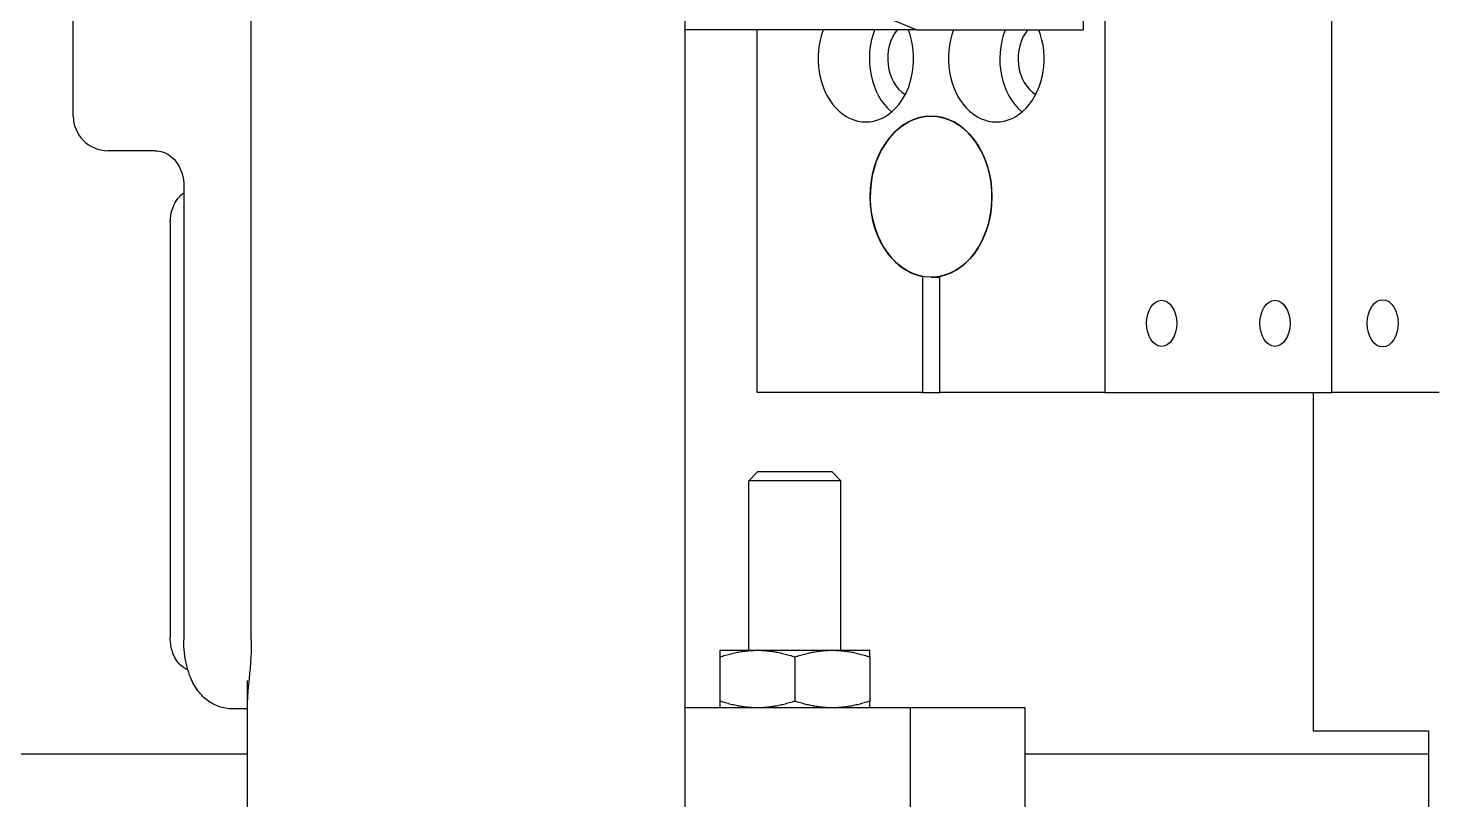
# Model space of a CAD drawing. Header units: millimetres. Extents: x 0 to 7722, y 0 to 5460.
# Drawn here: x 1671.4 to 1793.4, y 2010.9 to 2078 of the extents above; entities that cross this region are included whole.
import ezdxf

# ---------------------------------------------------------------- set-up
doc = ezdxf.new("R2010")
doc.units = ezdxf.units.MM
doc.header["$LTSCALE"] = 5
doc.layers.get('0').update_dxf_attribs({"linetype": 'CONTINUOUS'})

msp = doc.modelspace()

# ---------------------------------------------------------------- linework, layer by layer
for p, q in [((1764.848, 2110.301), (1764.848, 2046.301)), ((1784.528, 2110.301), (1784.528, 2046.301)), ((1762.961, 2097.801), (1762.961, 2077.801)), ((1675.291, 2070.301), (1675.291, 2082.301)), ((1690.747, 2024.801), (1690.747, 2081.301)), ((1728.408, 1936.801), (1728.408, 2080.801)), ((1745.577, 2079.012), (1748.529, 2077.801)), ((1748.529, 2077.801), (1728.408, 2077.801)), ((1734.657, 2046.301), (1734.657, 2077.801)), ((1748.529, 2077.801), (1762.961, 2077.801)), ((1682.402, 2067.301), (1678.291, 2067.301)), ((1684.884, 2064.301), (1684.884, 2024.801)), ((1683.71, 2061.001), (1683.71, 2025.001)), ((1748.998, 2056.373), (1748.998, 2046.301)), ((1749.753, 2056.301), (1750.507, 2056.301)), ((1750.507, 2046.301), (1750.507, 2056.373)), ((1748.998, 2046.301), (1734.657, 2046.301)), ((1748.998, 2046.301), (1750.507, 2046.301)), ((1764.848, 2046.301), (1750.507, 2046.301)), ((1764.848, 2046.301), (1784.528, 2046.301)), ((1782.931, 2046.301), (1782.931, 2016.894)), ((1793.874, 2046.301), (1784.528, 2046.301)), ((1734.698, 2039.394), (1733.931, 2038.627)), ((1741.164, 2039.394), (1734.698, 2039.394)), ((1741.164, 2039.394), (1741.931, 2038.627)), ((1741.931, 2038.627), (1733.931, 2038.627)), ((1733.931, 2023.894), (1733.931, 2038.627)), ((1741.931, 2023.894), (1741.931, 2038.627)), ((1731.431, 2023.894), (1734.681, 2023.894)), ((1731.431, 2023.313), (1731.431, 2019.474)), ((1734.681, 2023.894), (1741.181, 2023.894)), ((1737.931, 2023.313), (1737.931, 2019.474)), ((1741.181, 2023.894), (1744.431, 2023.894)), ((1744.431, 2023.313), (1744.431, 2019.474)), ((1690.408, 1936.801), (1690.408, 2021.267)), ((1690.408, 2018.801), (1689.104, 2018.801)), ((1747.931, 2018.894), (1728.408, 2018.894)), ((1757.931, 2018.894), (1747.931, 2018.894)), ((1747.931, 2018.894), (1747.931, 2006.894)), ((1757.931, 2006.894), (1757.931, 2018.894)), ((1782.931, 2016.894), (1792.931, 2016.894)), ((1792.931, 2016.894), (1792.931, 2006.894)), ((1200.431, 2014.894), (1690.408, 2014.894)), ((1757.931, 2014.894), (1792.931, 2014.894))]:
    msp.add_line(p, q)
msp.add_arc((1678.291, 2070.301), 3, 180, 270)
for centre, major_axis, start_param, end_param in [((1744.092, 2075.301), (0, -5.5), 4.2405271, 8.3258435), ((1748.553, 2075.301), (0, -5.5), 4.2405271, 5.7159557), ((1748.553, 2075.301), (0, -3.4), 3.8862884, 5.8671741), ((1755.413, 2075.301), (0, -5.5), 4.2405271, 8.3258435), ((1759.874, 2075.301), (0, -5.5), 4.2405271, 5.7159557), ((1759.874, 2075.301), (0, -3.4), 3.8862884, 5.8671741), ((1749.753, 2063.301), (0, -7), 0.1433476, 6.1398377)]:
    msp.add_ellipse(centre, major_axis=major_axis, ratio=0.7547578, start_param=start_param, end_param=end_param)
for centre, major_axis, ratio in [((1749.753, 2063.301), (0, -7), 0.7547578), ((1769.768, 2052.301), (0, 2), 0.6560036), ((1779.608, 2052.301), (0, 2), 0.6560036), ((1788.954, 2052.301), (0, 2.05), 0.6560036)]:
    msp.add_ellipse(centre, major_axis=major_axis, ratio=ratio)
for points, knots in [([(1682.402, 2067.301), (1682.632, 2067.301), (1682.863, 2067.262), (1683.319, 2067.1), (1683.544, 2066.976), (1683.969, 2066.638), (1684.168, 2066.423), (1684.493, 2065.933), (1684.624, 2065.664), (1684.806, 2065.097), (1684.861, 2064.802), (1684.882, 2064.436), (1684.884, 2064.368), (1684.884, 2064.301)], [0, 0, 0, 0, 0.3141593, 0.3141593, 0.6283185, 0.6283185, 0.9424778, 0.9424778, 1.2329385, 1.2329385, 1.5086504, 1.5086504, 1.5707963, 1.5707963, 1.5707963, 1.5707963]), ([(1683.71, 2061.001), (1683.71, 2061.191), (1683.722, 2061.38), (1683.773, 2061.763), (1683.811, 2061.956), (1683.929, 2062.355), (1684.007, 2062.561), (1684.259, 2063.012), (1684.431, 2063.265), (1684.787, 2063.549), (1684.834, 2063.584), (1684.884, 2063.618)], [4.712389, 4.712389, 4.712389, 4.712389, 5.0265482, 5.0265482, 5.3407075, 5.3407075, 5.6548668, 5.6548668, 5.969026, 5.969026, 6.0132078, 6.0132078, 6.0132078, 6.0132078]), ([(1685.24, 2022.186), (1685.099, 2022.248), (1684.974, 2022.32), (1684.664, 2022.536), (1684.515, 2022.685), (1684.228, 2023.032), (1684.12, 2023.224), (1683.936, 2023.619), (1683.872, 2023.819), (1683.777, 2024.211), (1683.747, 2024.402), (1683.717, 2024.729), (1683.71, 2024.865), (1683.71, 2025.001)], [3.318681, 3.318681, 3.318681, 3.318681, 3.417111, 3.417111, 3.5978668, 3.5978668, 3.8594218, 3.8594218, 4.173581, 4.173581, 4.4877403, 4.4877403, 4.712389, 4.712389, 4.712389, 4.712389]), ([(1689.104, 2018.801), (1688.707, 2018.801), (1688.306, 2018.87), (1687.561, 2019.133), (1687.208, 2019.329), (1686.573, 2019.821), (1686.29, 2020.125), (1685.777, 2020.845), (1685.56, 2021.277), (1685.168, 2022.333), (1685.021, 2022.993), (1684.904, 2024.044), (1684.884, 2024.423), (1684.884, 2024.801)], [0, 0, 0, 0, 0.12475812, 0.12475812, 0.25049524, 0.25049524, 0.38412358, 0.38412358, 0.5429434, 0.5429434, 0.75143028, 0.75143028, 0.86469357, 0.86469357, 0.86469357, 0.86469357]), ([(1690.747, 2024.801), (1690.747, 2024.267), (1690.729, 2023.728), (1690.67, 2022.708), (1690.628, 2022.218), (1690.538, 2021.275), (1690.49, 2020.824), (1690.427, 2020.107), (1690.408, 2019.819), (1690.408, 2019.59)], [0, 0, 0, 0, 0.16002668, 0.16002668, 0.32231, 0.32231, 0.50514172, 0.50514172, 0.66520984, 0.66520984, 0.66520984, 0.66520984])]:
    msp.add_open_spline(points, degree=3, knots=knots)
for points, weights in [([(1731.431, 2023.894), (1731.431, 2023.894), (1731.431, 2023.313)], [1, 1.04314139574, 1.01001874936]), ([(1731.431, 2023.313), (1733.173, 2023.894), (1734.681, 2023.894)], [1.01001874936, 1.04314139574, 1]), ([(1734.681, 2023.894), (1736.189, 2023.894), (1737.931, 2023.313)], [1, 1.04314139574, 1.01001874936]), ([(1737.931, 2023.313), (1739.673, 2023.894), (1741.181, 2023.894)], [1.01001874936, 1.04314139574, 1]), ([(1741.181, 2023.894), (1742.689, 2023.894), (1744.431, 2023.313)], [1, 1.04314139574, 1.01001874936]), ([(1744.431, 2023.313), (1744.431, 2023.894), (1744.431, 2023.894)], [1.01001874936, 1.04314139574, 1]), ([(1731.431, 2019.474), (1731.431, 2018.894), (1731.431, 2018.894)], [1.01001874936, 1.04314139574, 1]), ([(1734.681, 2018.894), (1733.173, 2018.894), (1731.431, 2019.474)], [1, 1.04314139574, 1.01001874936]), ([(1737.931, 2019.474), (1736.189, 2018.894), (1734.681, 2018.894)], [1.01001874936, 1.04314139574, 1]), ([(1741.181, 2018.894), (1739.673, 2018.894), (1737.931, 2019.474)], [1, 1.04314139574, 1.01001874936]), ([(1744.431, 2019.474), (1742.689, 2018.894), (1741.181, 2018.894)], [1.01001874936, 1.04314139574, 1]), ([(1744.431, 2018.894), (1744.431, 2018.894), (1744.431, 2019.474)], [1, 1.04314139574, 1.01001874936])]:
    msp.add_rational_spline(points, weights, degree=2)

doc.saveas('drawing.dxf')
